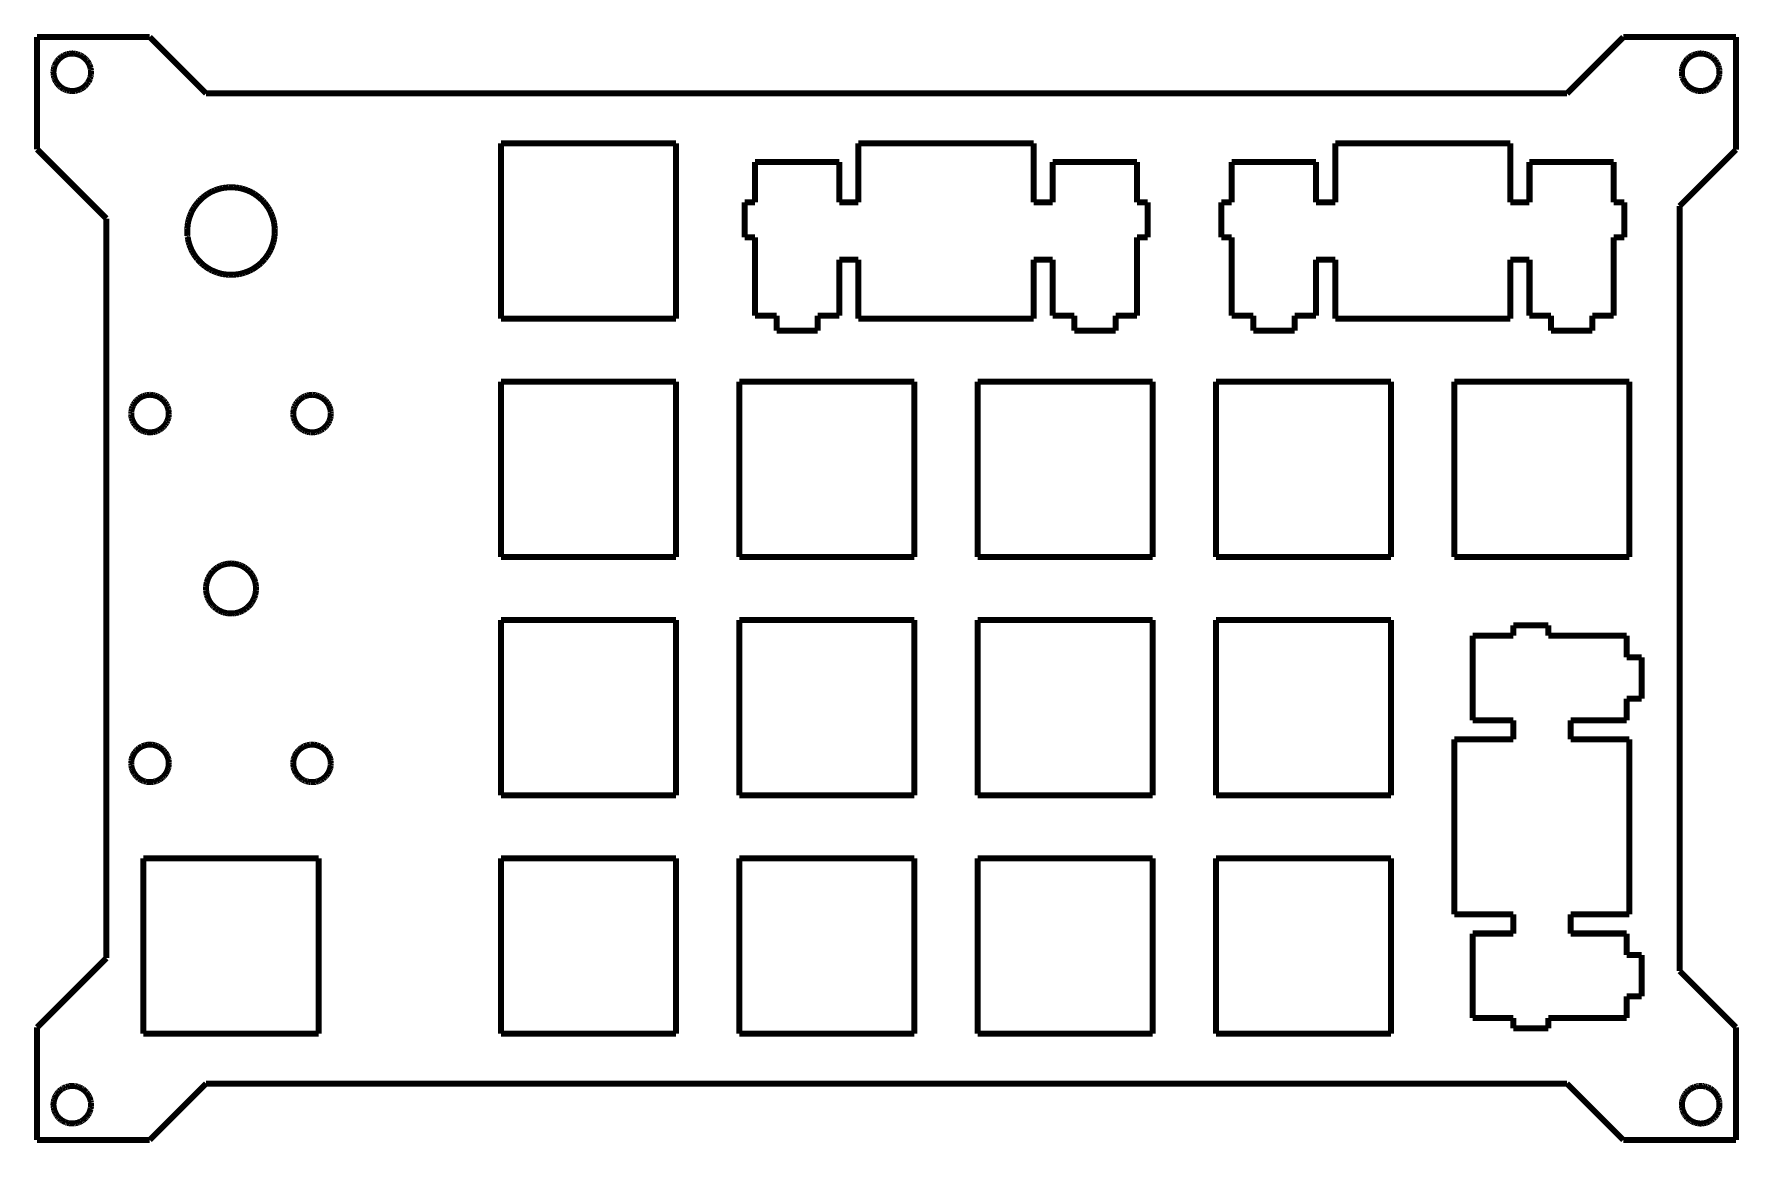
# Model space of a CAD drawing. Extents: x -79 to 57, y -48 to 41.
import ezdxf

# ---------------------------------------------------------------- set-up
doc = ezdxf.new("R2010")
doc.units = 0
doc.layers.add('PROFILEEDGES', color=7, linetype='CONTINUOUS')

msp = doc.modelspace()

# ---------------------------------------------------------------- linework, layer by layer
at = {"layer": 'PROFILEEDGES', "const_width": 0.48}
for points in [[(-78.68, 31.86), (-78.68, 40.83)], [(-78.68, 40.83), (-69.68, 40.83)], [(-69.68, 40.83), (-65.18, 36.33)], [(43.6, 36.33), (48.1, 40.83)], [(48.1, 40.83), (57.1, 40.83)], [(57.1, 40.83), (57.1, 31.83)], [(-76.71, 39.26), (-76.63, 39.31)], [(-76.63, 39.31), (-76.55, 39.36)], [(-76.55, 39.36), (-76.46, 39.4)], [(-76.46, 39.4), (-76.38, 39.43)], [(-76.38, 39.43), (-76.29, 39.46)], [(-76.29, 39.46), (-76.19, 39.48)], [(-76.19, 39.48), (-76.1, 39.5)], [(-76.1, 39.5), (-76.01, 39.51)], [(-76.01, 39.51), (-75.91, 39.52)], [(-75.91, 39.52), (-75.82, 39.52)], [(-75.82, 39.52), (-75.73, 39.51)], [(-75.73, 39.51), (-75.63, 39.5)], [(-75.63, 39.5), (-75.54, 39.48)], [(-75.54, 39.48), (-75.45, 39.46)], [(-75.45, 39.46), (-75.36, 39.43)], [(-75.36, 39.43), (-75.27, 39.4)], [(-75.27, 39.4), (-75.19, 39.36)], [(-75.19, 39.36), (-75.1, 39.31)], [(-75.1, 39.31), (-75.02, 39.26)], [(53.44, 39.26), (53.52, 39.31)], [(53.52, 39.31), (53.6, 39.36)], [(53.6, 39.36), (53.69, 39.4)], [(53.69, 39.4), (53.78, 39.43)], [(53.78, 39.43), (53.87, 39.46)], [(53.87, 39.46), (53.96, 39.48)], [(53.96, 39.48), (54.05, 39.5)], [(54.05, 39.5), (54.14, 39.51)], [(54.14, 39.51), (54.24, 39.52)], [(54.24, 39.52), (54.33, 39.52)], [(54.33, 39.52), (54.43, 39.51)], [(54.43, 39.51), (54.52, 39.5)], [(54.52, 39.5), (54.61, 39.48)], [(54.61, 39.48), (54.7, 39.46)], [(54.79, 39.43), (54.7, 39.46)], [(54.79, 39.43), (54.88, 39.4)], [(54.88, 39.4), (54.97, 39.36)], [(54.97, 39.36), (55.05, 39.31)], [(55.05, 39.31), (55.13, 39.26)], [(-77.37, 38.07), (-77.36, 38.16)], [(-77.37, 37.97), (-77.37, 38.07)], [(-77.36, 37.88), (-77.37, 37.97)], [(-77.36, 38.16), (-77.35, 38.25)], [(-77.35, 38.25), (-77.33, 38.35)], [(-77.33, 38.35), (-77.31, 38.44)], [(-77.31, 38.44), (-77.28, 38.53)], [(-77.28, 38.53), (-77.24, 38.61)], [(-77.24, 38.61), (-77.2, 38.7)], [(-77.2, 38.7), (-77.16, 38.78)], [(-77.16, 38.78), (-77.11, 38.86)], [(-77.11, 38.86), (-77.05, 38.94)], [(-77.05, 38.94), (-76.99, 39.01)], [(-76.99, 39.01), (-76.93, 39.08)], [(-76.93, 39.08), (-76.86, 39.14)], [(-76.86, 39.14), (-76.79, 39.2)], [(-76.79, 39.2), (-76.71, 39.26)], [(-75.02, 39.26), (-74.95, 39.2)], [(-74.95, 39.2), (-74.88, 39.14)], [(-74.88, 39.14), (-74.81, 39.08)], [(-74.81, 39.08), (-74.74, 39.01)], [(-74.74, 39.01), (-74.68, 38.94)], [(-74.68, 38.94), (-74.63, 38.86)], [(-74.63, 38.86), (-74.58, 38.78)], [(-74.58, 38.78), (-74.53, 38.7)], [(-74.53, 38.7), (-74.49, 38.62)], [(-74.49, 38.62), (-74.46, 38.53)], [(-74.46, 38.53), (-74.43, 38.44)], [(-74.43, 38.44), (-74.4, 38.35)], [(-74.4, 38.35), (-74.39, 38.25)], [(-74.39, 38.25), (-74.37, 38.16)], [(-74.37, 38.16), (-74.37, 38.07)], [(-74.37, 38.07), (-74.37, 37.97)], [(-74.37, 37.97), (-74.37, 37.88)], [(52.78, 38.07), (52.79, 38.16)], [(52.78, 37.97), (52.78, 38.07)], [(52.79, 37.88), (52.78, 37.97)], [(52.79, 38.16), (52.8, 38.26)], [(52.8, 38.26), (52.82, 38.35)], [(52.82, 38.35), (52.84, 38.44)], [(52.84, 38.44), (52.87, 38.53)], [(52.87, 38.53), (52.91, 38.62)], [(52.91, 38.62), (52.95, 38.7)], [(52.95, 38.7), (52.99, 38.78)], [(52.99, 38.78), (53.04, 38.86)], [(53.04, 38.86), (53.1, 38.94)], [(53.1, 38.94), (53.16, 39.01)], [(53.16, 39.01), (53.22, 39.08)], [(53.22, 39.08), (53.29, 39.15)], [(53.29, 39.15), (53.36, 39.21)], [(53.36, 39.21), (53.44, 39.26)], [(55.13, 39.26), (55.2, 39.2)], [(55.2, 39.2), (55.28, 39.14)], [(55.28, 39.14), (55.34, 39.08)], [(55.34, 39.08), (55.41, 39.01)], [(55.41, 39.01), (55.47, 38.94)], [(55.47, 38.94), (55.52, 38.86)], [(55.52, 38.86), (55.58, 38.78)], [(55.58, 38.78), (55.62, 38.7)], [(55.62, 38.7), (55.66, 38.61)], [(55.66, 38.61), (55.7, 38.53)], [(55.7, 38.53), (55.72, 38.44)], [(55.72, 38.44), (55.75, 38.35)], [(55.75, 38.35), (55.77, 38.25)], [(55.77, 38.25), (55.78, 38.16)], [(55.78, 38.16), (55.78, 38.07)], [(55.78, 38.07), (55.78, 37.97)], [(55.78, 37.97), (55.78, 37.88)], [(-77.35, 37.78), (-77.36, 37.88)], [(-77.33, 37.69), (-77.35, 37.78)], [(-77.31, 37.6), (-77.33, 37.69)], [(-77.28, 37.51), (-77.31, 37.6)], [(-77.24, 37.42), (-77.28, 37.51)], [(-77.2, 37.34), (-77.24, 37.42)], [(-77.16, 37.26), (-77.2, 37.34)], [(-77.11, 37.18), (-77.16, 37.26)], [(-77.05, 37.1), (-77.11, 37.18)], [(-76.99, 37.03), (-77.05, 37.1)], [(-76.93, 36.96), (-76.99, 37.03)], [(-76.86, 36.89), (-76.93, 36.96)], [(-76.79, 36.83), (-76.86, 36.89)], [(-76.71, 36.78), (-76.79, 36.83)], [(-76.63, 36.73), (-76.71, 36.78)], [(-76.55, 36.68), (-76.63, 36.73)], [(-76.46, 36.64), (-76.55, 36.68)], [(-76.37, 36.61), (-76.46, 36.64)], [(-76.28, 36.58), (-76.37, 36.61)], [(-76.19, 36.56), (-76.28, 36.58)], [(-76.1, 36.54), (-76.19, 36.56)], [(-75.54, 36.56), (-75.63, 36.54)], [(-75.45, 36.58), (-75.54, 36.56)], [(-75.36, 36.61), (-75.45, 36.58)], [(-75.27, 36.64), (-75.36, 36.61)], [(-75.18, 36.68), (-75.27, 36.64)], [(-75.1, 36.73), (-75.18, 36.68)], [(-75.02, 36.78), (-75.1, 36.73)], [(-74.95, 36.83), (-75.02, 36.78)], [(-74.87, 36.89), (-74.95, 36.83)], [(-74.81, 36.96), (-74.87, 36.89)], [(-74.74, 37.03), (-74.81, 36.96)], [(-74.68, 37.1), (-74.74, 37.03)], [(-74.63, 37.18), (-74.68, 37.1)], [(-74.57, 37.26), (-74.63, 37.18)], [(-74.53, 37.34), (-74.57, 37.26)], [(-74.49, 37.42), (-74.53, 37.34)], [(-74.45, 37.51), (-74.49, 37.42)], [(-74.43, 37.6), (-74.45, 37.51)], [(-74.4, 37.69), (-74.43, 37.6)], [(-74.38, 37.79), (-74.4, 37.69)], [(-74.37, 37.88), (-74.38, 37.79)], [(52.8, 37.79), (52.79, 37.88)], [(52.8, 37.69), (52.8, 37.79)], [(52.82, 37.6), (52.8, 37.69)], [(52.87, 37.51), (52.82, 37.6)], [(52.91, 37.42), (52.87, 37.51)], [(52.95, 37.34), (52.91, 37.42)], [(52.99, 37.26), (52.95, 37.34)], [(53.04, 37.18), (52.99, 37.26)], [(53.1, 37.1), (53.04, 37.18)], [(53.16, 37.03), (53.1, 37.1)], [(53.22, 36.96), (53.16, 37.03)], [(53.22, 36.96), (53.29, 36.9)], [(53.36, 36.84), (53.29, 36.9)], [(53.44, 36.78), (53.36, 36.84)], [(53.52, 36.73), (53.44, 36.78)], [(53.6, 36.68), (53.52, 36.73)], [(53.69, 36.64), (53.6, 36.68)], [(53.77, 36.61), (53.69, 36.64)], [(53.86, 36.58), (53.77, 36.61)], [(53.95, 36.56), (53.86, 36.58)], [(54.05, 36.54), (53.95, 36.56)], [(54.61, 36.56), (54.52, 36.54)], [(54.7, 36.58), (54.61, 36.56)], [(54.79, 36.61), (54.7, 36.58)], [(54.88, 36.64), (54.79, 36.61)], [(54.96, 36.68), (54.88, 36.64)], [(55.05, 36.73), (54.96, 36.68)], [(55.13, 36.78), (55.05, 36.73)], [(55.2, 36.83), (55.13, 36.78)], [(55.27, 36.89), (55.2, 36.83)], [(55.34, 36.96), (55.27, 36.89)], [(55.41, 37.03), (55.34, 36.96)], [(55.47, 37.1), (55.41, 37.03)], [(55.52, 37.18), (55.47, 37.1)], [(55.57, 37.26), (55.52, 37.18)], [(55.62, 37.34), (55.57, 37.26)], [(55.66, 37.42), (55.62, 37.34)], [(55.69, 37.51), (55.66, 37.42)], [(55.72, 37.6), (55.69, 37.51)], [(55.75, 37.69), (55.72, 37.6)], [(55.76, 37.78), (55.75, 37.69)], [(55.78, 37.88), (55.76, 37.78)], [(-76.01, 36.53), (-76.1, 36.54)], [(-75.91, 36.52), (-76.01, 36.53)], [(-75.82, 36.52), (-75.91, 36.52)], [(-75.72, 36.53), (-75.82, 36.52)], [(-75.63, 36.54), (-75.72, 36.53)], [(-65.18, 36.33), (43.6, 36.33)], [(54.14, 36.53), (54.05, 36.54)], [(54.24, 36.52), (54.14, 36.53)], [(54.33, 36.52), (54.24, 36.52)], [(54.42, 36.53), (54.33, 36.52)], [(54.52, 36.54), (54.42, 36.53)], [(-73.15, 26.33), (-78.68, 31.86)], [(-41.6, 32.33), (-27.61, 32.33)], [(-41.6, 18.33), (-41.6, 32.33)], [(-27.61, 32.33), (-27.61, 18.33)], [(-13.03, 32.33), (-13.03, 27.63)], [(0.97, 32.33), (-13.03, 32.33)], [(0.97, 27.63), (0.97, 32.33)], [(25.07, 32.33), (25.07, 27.63)], [(39.07, 32.33), (25.07, 32.33)], [(39.07, 27.63), (39.07, 32.33)], [(57.1, 31.83), (52.6, 27.33)], [(-21.3, 30.86), (-21.3, 27.63)], [(-14.56, 30.86), (-21.3, 30.86)], [(-14.56, 27.63), (-14.56, 30.86)], [(2.49, 30.86), (2.49, 27.63)], [(9.24, 30.86), (2.49, 30.86)], [(9.24, 27.63), (9.24, 30.86)], [(16.8, 30.86), (16.8, 27.63)], [(23.54, 30.86), (16.8, 30.86)], [(23.54, 27.63), (23.54, 30.86)], [(40.6, 30.86), (40.6, 27.63)], [(47.34, 30.86), (40.6, 30.86)], [(47.34, 27.63), (47.34, 30.86)], [(-64.87, 28.4), (-65.06, 28.29)], [(-64.87, 28.4), (-64.67, 28.5)], [(-64.47, 28.59), (-64.67, 28.5)], [(-64.47, 28.59), (-64.26, 28.66)], [(-64.26, 28.66), (-64.05, 28.72)], [(-63.84, 28.77), (-64.05, 28.72)], [(-63.84, 28.77), (-63.62, 28.8)], [(-63.4, 28.82), (-63.62, 28.8)], [(-63.18, 28.83), (-63.4, 28.82)], [(-62.96, 28.82), (-63.18, 28.83)], [(-62.96, 28.82), (-62.74, 28.8)], [(-62.52, 28.77), (-62.74, 28.8)], [(-62.52, 28.77), (-62.31, 28.72)], [(-62.31, 28.72), (-62.1, 28.66)], [(-62.1, 28.66), (-61.89, 28.59)], [(-61.89, 28.59), (-61.69, 28.5)], [(-61.69, 28.5), (-61.49, 28.4)], [(-61.49, 28.4), (-61.3, 28.29)], [(-66.35, 26.82), (-66.25, 27.02)], [(-66.14, 27.21), (-66.25, 27.02)], [(-66.01, 27.39), (-66.14, 27.21)], [(-66.01, 27.39), (-65.88, 27.56)], [(-65.73, 27.73), (-65.88, 27.56)], [(-65.58, 27.88), (-65.73, 27.73)], [(-65.41, 28.03), (-65.58, 27.88)], [(-65.24, 28.16), (-65.41, 28.03)], [(-65.06, 28.29), (-65.24, 28.16)], [(-61.3, 28.29), (-61.12, 28.16)], [(-61.12, 28.16), (-60.95, 28.03)], [(-60.95, 28.03), (-60.78, 27.88)], [(-60.78, 27.88), (-60.63, 27.73)], [(-60.63, 27.73), (-60.48, 27.56)], [(-60.48, 27.56), (-60.35, 27.39)], [(-60.35, 27.39), (-60.22, 27.21)], [(-60.22, 27.21), (-60.11, 27.02)], [(-60.11, 27.02), (-60.01, 26.82)], [(-22.13, 27.63), (-22.13, 24.83)], [(-21.3, 27.63), (-22.13, 27.63)], [(-13.03, 27.63), (-14.56, 27.63)], [(2.49, 27.63), (0.97, 27.63)], [(10.07, 27.63), (9.24, 27.63)], [(10.07, 24.83), (10.07, 27.63)], [(15.97, 27.63), (15.97, 24.83)], [(16.8, 27.63), (15.97, 27.63)], [(25.07, 27.63), (23.54, 27.63)], [(40.6, 27.63), (39.07, 27.63)], [(48.17, 27.63), (47.34, 27.63)], [(48.17, 24.83), (48.17, 27.63)], [(52.6, 27.33), (52.6, -33.82)], [(-73.15, -32.79), (-73.15, 26.33)], [(-66.67, 25.55), (-66.65, 25.77)], [(-66.62, 25.99), (-66.65, 25.77)], [(-66.62, 25.99), (-66.57, 26.2)], [(-66.57, 26.2), (-66.51, 26.41)], [(-66.43, 26.62), (-66.51, 26.41)], [(-66.43, 26.62), (-66.35, 26.82)], [(-60.01, 26.82), (-59.93, 26.62)], [(-59.93, 26.62), (-59.85, 26.41)], [(-59.85, 26.41), (-59.79, 26.2)], [(-59.79, 26.2), (-59.74, 25.99)], [(-59.74, 25.99), (-59.71, 25.77)], [(-59.71, 25.77), (-59.69, 25.55)], [(-66.67, 25.55), (-66.68, 25.33)], [(-66.67, 25.11), (-66.68, 25.33)], [(-66.67, 25.11), (-66.66, 24.95)], [(-66.67, 24.89), (-66.66, 24.95)], [(-66.64, 24.84), (-66.67, 24.89)], [(-66.62, 24.68), (-66.64, 24.84)], [(-66.57, 24.46), (-66.62, 24.68)], [(-66.51, 24.25), (-66.57, 24.46)], [(-59.85, 24.25), (-59.79, 24.46)], [(-59.74, 24.68), (-59.79, 24.46)], [(-59.74, 24.68), (-59.71, 24.89)], [(-59.71, 24.89), (-59.69, 25.11)], [(-59.69, 25.55), (-59.68, 25.33)], [(-59.68, 25.33), (-59.69, 25.11)], [(-22.13, 24.83), (-21.3, 24.83)], [(-21.3, 24.83), (-21.3, 18.56)], [(9.24, 24.83), (10.07, 24.83)], [(9.24, 18.56), (9.24, 24.83)], [(15.97, 24.83), (16.8, 24.83)], [(16.8, 24.83), (16.8, 18.56)], [(47.34, 24.83), (48.17, 24.83)], [(47.34, 18.56), (47.34, 24.83)], [(-66.51, 24.25), (-66.43, 24.04)], [(-66.35, 23.84), (-66.43, 24.04)], [(-66.35, 23.84), (-66.25, 23.65)], [(-66.25, 23.65), (-66.14, 23.46)], [(-66.01, 23.27), (-66.14, 23.46)], [(-65.88, 23.1), (-66.01, 23.27)], [(-65.73, 22.94), (-65.88, 23.1)], [(-65.73, 22.94), (-65.58, 22.78)], [(-60.63, 22.94), (-60.78, 22.78)], [(-60.63, 22.94), (-60.48, 23.1)], [(-60.48, 23.1), (-60.35, 23.27)], [(-60.35, 23.27), (-60.22, 23.46)], [(-60.11, 23.65), (-60.22, 23.46)], [(-60.11, 23.65), (-60.01, 23.84)], [(-59.93, 24.04), (-60.01, 23.84)], [(-59.85, 24.25), (-59.93, 24.04)], [(-14.56, 23.03), (-13.03, 23.03)], [(-14.56, 18.56), (-14.56, 23.03)], [(-13.03, 23.03), (-13.03, 18.33)], [(0.97, 23.03), (2.49, 23.03)], [(0.97, 18.33), (0.97, 23.03)], [(2.49, 23.03), (2.49, 18.56)], [(23.54, 23.03), (25.07, 23.03)], [(23.54, 18.56), (23.54, 23.03)], [(25.07, 23.03), (25.07, 18.33)], [(39.07, 23.03), (40.6, 23.03)], [(39.07, 18.33), (39.07, 23.03)], [(40.6, 23.03), (40.6, 18.56)], [(-65.58, 22.78), (-65.41, 22.63)], [(-65.41, 22.63), (-65.24, 22.5)], [(-65.06, 22.38), (-65.24, 22.5)], [(-64.87, 22.26), (-65.06, 22.38)], [(-64.87, 22.26), (-64.67, 22.16)], [(-64.47, 22.08), (-64.67, 22.16)], [(-64.47, 22.08), (-64.26, 22)], [(-64.05, 21.94), (-64.26, 22)], [(-64.05, 21.94), (-63.84, 21.89)], [(-63.62, 21.86), (-63.84, 21.89)], [(-63.4, 21.84), (-63.62, 21.86)], [(-63.18, 21.83), (-63.4, 21.84)], [(-62.96, 21.84), (-63.18, 21.83)], [(-62.74, 21.86), (-62.96, 21.84)], [(-62.52, 21.89), (-62.74, 21.86)], [(-62.31, 21.94), (-62.52, 21.89)], [(-62.1, 22), (-62.31, 21.94)], [(-61.89, 22.08), (-62.1, 22)], [(-61.69, 22.16), (-61.89, 22.08)], [(-61.49, 22.26), (-61.69, 22.16)], [(-61.3, 22.38), (-61.49, 22.26)], [(-61.12, 22.5), (-61.3, 22.38)], [(-60.95, 22.63), (-61.12, 22.5)], [(-60.95, 22.63), (-60.78, 22.78)], [(-27.61, 18.33), (-41.6, 18.33)], [(-21.3, 18.56), (-19.58, 18.56)], [(-19.58, 18.56), (-19.58, 17.36)], [(-16.28, 18.56), (-14.56, 18.56)], [(-16.28, 17.36), (-16.28, 18.56)], [(-13.03, 18.33), (0.97, 18.33)], [(2.49, 18.56), (4.22, 18.56)], [(4.22, 18.56), (4.22, 17.36)], [(7.52, 18.56), (9.24, 18.56)], [(7.52, 17.36), (7.52, 18.56)], [(16.8, 18.56), (18.52, 18.56)], [(18.52, 18.56), (18.52, 17.36)], [(21.82, 18.56), (23.54, 18.56)], [(21.82, 17.36), (21.82, 18.56)], [(25.07, 18.33), (39.07, 18.33)], [(40.6, 18.56), (42.32, 18.56)], [(42.32, 18.56), (42.32, 17.36)], [(45.62, 18.56), (47.34, 18.56)], [(45.62, 17.36), (45.62, 18.56)], [(-19.58, 17.36), (-16.28, 17.36)], [(4.22, 17.36), (7.52, 17.36)], [(18.52, 17.36), (21.82, 17.36)], [(42.32, 17.36), (45.62, 17.36)], [(-70.38, 12.05), (-70.46, 12)], [(-70.3, 12.09), (-70.38, 12.05)], [(-70.21, 12.13), (-70.3, 12.09)], [(-70.12, 12.16), (-70.21, 12.13)], [(-70.03, 12.19), (-70.12, 12.16)], [(-69.94, 12.21), (-70.03, 12.19)], [(-69.84, 12.22), (-69.94, 12.21)], [(-69.75, 12.23), (-69.84, 12.22)], [(-69.66, 12.24), (-69.75, 12.23)], [(-69.56, 12.23), (-69.66, 12.24)], [(-69.47, 12.22), (-69.56, 12.23)], [(-69.38, 12.21), (-69.47, 12.22)], [(-69.28, 12.19), (-69.38, 12.21)], [(-69.19, 12.16), (-69.28, 12.19)], [(-69.1, 12.13), (-69.19, 12.16)], [(-69.02, 12.09), (-69.1, 12.13)], [(-68.93, 12.05), (-69.02, 12.09)], [(-68.85, 12), (-68.93, 12.05)], [(-57.43, 12.05), (-57.51, 12)], [(-57.34, 12.09), (-57.43, 12.05)], [(-57.26, 12.13), (-57.34, 12.09)], [(-57.17, 12.16), (-57.26, 12.13)], [(-57.08, 12.19), (-57.17, 12.16)], [(-56.98, 12.21), (-57.08, 12.19)], [(-56.89, 12.22), (-56.98, 12.21)], [(-56.8, 12.23), (-56.89, 12.22)], [(-56.7, 12.24), (-56.8, 12.23)], [(-56.61, 12.23), (-56.7, 12.24)], [(-56.51, 12.22), (-56.61, 12.23)], [(-56.42, 12.21), (-56.51, 12.22)], [(-56.33, 12.19), (-56.42, 12.21)], [(-56.24, 12.16), (-56.33, 12.19)], [(-56.15, 12.13), (-56.24, 12.16)], [(-56.06, 12.09), (-56.15, 12.13)], [(-55.98, 12.05), (-56.06, 12.09)], [(-55.9, 12), (-55.98, 12.05)], [(-41.6, 13.28), (-27.61, 13.28)], [(-41.6, -0.72), (-41.6, 13.28)], [(-27.61, 13.28), (-27.61, -0.72)], [(-22.55, -0.72), (-22.55, 13.28)], [(-22.55, 13.28), (-8.56, 13.28)], [(-8.56, 13.28), (-8.56, -0.72)], [(-3.5, 13.28), (10.49, 13.28)], [(-3.5, -0.72), (-3.5, 13.28)], [(10.49, 13.28), (10.49, -0.72)], [(15.55, 13.28), (29.54, 13.28)], [(15.55, -0.72), (15.55, 13.28)], [(29.54, 13.28), (29.54, -0.72)], [(34.6, -0.72), (34.6, 13.28)], [(34.6, 13.28), (48.59, 13.28)], [(48.59, 13.28), (48.59, -0.72)], [(-71.15, 10.83), (-71.16, 10.74)], [(-71.16, 10.64), (-71.16, 10.74)], [(-71.13, 11.02), (-71.15, 10.92)], [(-71.15, 10.92), (-71.15, 10.83)], [(-71.11, 11.11), (-71.13, 11.02)], [(-71.08, 11.2), (-71.11, 11.11)], [(-71.05, 11.29), (-71.08, 11.2)], [(-71.01, 11.37), (-71.05, 11.29)], [(-70.97, 11.46), (-71.01, 11.37)], [(-70.92, 11.54), (-70.97, 11.46)], [(-70.87, 11.62), (-70.92, 11.54)], [(-70.81, 11.69), (-70.87, 11.62)], [(-70.75, 11.76), (-70.81, 11.69)], [(-70.68, 11.83), (-70.75, 11.76)], [(-70.61, 11.89), (-70.68, 11.83)], [(-70.54, 11.95), (-70.61, 11.89)], [(-70.46, 12), (-70.54, 11.95)], [(-68.78, 11.95), (-68.85, 12)], [(-68.7, 11.89), (-68.78, 11.95)], [(-68.63, 11.83), (-68.7, 11.89)], [(-68.56, 11.76), (-68.63, 11.83)], [(-68.5, 11.69), (-68.56, 11.76)], [(-68.44, 11.62), (-68.5, 11.69)], [(-68.39, 11.54), (-68.44, 11.62)], [(-68.34, 11.46), (-68.39, 11.54)], [(-68.3, 11.37), (-68.34, 11.46)], [(-68.26, 11.29), (-68.3, 11.37)], [(-68.23, 11.2), (-68.26, 11.29)], [(-68.2, 11.11), (-68.23, 11.2)], [(-68.18, 11.02), (-68.2, 11.11)], [(-68.17, 10.92), (-68.18, 11.02)], [(-68.16, 10.83), (-68.17, 10.92)], [(-68.16, 10.74), (-68.16, 10.83)], [(-68.16, 10.64), (-68.16, 10.74)], [(-58.19, 10.92), (-58.2, 10.83)], [(-58.2, 10.83), (-58.2, 10.74)], [(-58.2, 10.74), (-58.2, 10.64)], [(-58.18, 11.02), (-58.19, 10.92)], [(-58.16, 11.11), (-58.18, 11.02)], [(-58.13, 11.2), (-58.16, 11.11)], [(-58.1, 11.29), (-58.13, 11.2)], [(-58.06, 11.37), (-58.1, 11.29)], [(-58.02, 11.46), (-58.06, 11.37)], [(-57.97, 11.54), (-58.02, 11.46)], [(-57.92, 11.62), (-57.97, 11.54)], [(-57.86, 11.69), (-57.92, 11.62)], [(-57.8, 11.76), (-57.86, 11.69)], [(-57.73, 11.83), (-57.8, 11.76)], [(-57.66, 11.89), (-57.73, 11.83)], [(-57.58, 11.95), (-57.66, 11.89)], [(-57.51, 12), (-57.58, 11.95)], [(-55.82, 11.95), (-55.9, 12)], [(-55.75, 11.89), (-55.82, 11.95)], [(-55.68, 11.83), (-55.75, 11.89)], [(-55.61, 11.76), (-55.68, 11.83)], [(-55.55, 11.69), (-55.61, 11.76)], [(-55.49, 11.62), (-55.55, 11.69)], [(-55.44, 11.54), (-55.49, 11.62)], [(-55.39, 11.46), (-55.44, 11.54)], [(-55.35, 11.37), (-55.39, 11.46)], [(-55.31, 11.29), (-55.35, 11.37)], [(-55.28, 11.2), (-55.31, 11.29)], [(-55.25, 11.11), (-55.28, 11.2)], [(-55.23, 11.02), (-55.25, 11.11)], [(-55.21, 10.92), (-55.23, 11.02)], [(-55.21, 10.83), (-55.21, 10.92)], [(-55.2, 10.74), (-55.21, 10.83)], [(-55.21, 10.64), (-55.2, 10.74)], [(-71.15, 10.55), (-71.16, 10.64)], [(-71.15, 10.55), (-71.13, 10.45)], [(-71.13, 10.45), (-71.11, 10.36)], [(-71.11, 10.36), (-71.08, 10.27)], [(-71.08, 10.27), (-71.05, 10.18)], [(-71.05, 10.18), (-71.01, 10.1)], [(-71.01, 10.1), (-70.97, 10.01)], [(-70.97, 10.01), (-70.92, 9.93)], [(-70.92, 9.93), (-70.87, 9.85)], [(-70.87, 9.85), (-70.81, 9.78)], [(-70.81, 9.78), (-70.75, 9.71)], [(-70.75, 9.71), (-70.68, 9.64)], [(-70.68, 9.64), (-70.61, 9.58)], [(-70.61, 9.58), (-70.54, 9.52)], [(-70.54, 9.52), (-70.46, 9.47)], [(-70.46, 9.47), (-70.38, 9.42)], [(-70.38, 9.42), (-70.3, 9.38)], [(-70.3, 9.38), (-70.21, 9.34)], [(-70.21, 9.34), (-70.12, 9.31)], [(-70.12, 9.31), (-70.03, 9.28)], [(-69.28, 9.28), (-69.19, 9.31)], [(-69.19, 9.31), (-69.1, 9.34)], [(-69.1, 9.34), (-69.02, 9.38)], [(-69.02, 9.38), (-68.93, 9.42)], [(-68.93, 9.42), (-68.85, 9.47)], [(-68.85, 9.47), (-68.78, 9.52)], [(-68.78, 9.52), (-68.7, 9.58)], [(-68.7, 9.58), (-68.63, 9.64)], [(-68.63, 9.64), (-68.56, 9.71)], [(-68.56, 9.71), (-68.5, 9.78)], [(-68.5, 9.78), (-68.44, 9.85)], [(-68.44, 9.85), (-68.39, 9.93)], [(-68.39, 9.93), (-68.34, 10.01)], [(-68.34, 10.01), (-68.3, 10.1)], [(-68.3, 10.1), (-68.26, 10.18)], [(-68.26, 10.18), (-68.23, 10.27)], [(-68.23, 10.27), (-68.2, 10.36)], [(-68.2, 10.36), (-68.18, 10.45)], [(-68.18, 10.45), (-68.17, 10.55)], [(-68.17, 10.55), (-68.16, 10.64)], [(-58.2, 10.64), (-58.19, 10.55)], [(-58.19, 10.55), (-58.18, 10.45)], [(-58.18, 10.45), (-58.16, 10.36)], [(-58.16, 10.36), (-58.13, 10.27)], [(-58.13, 10.27), (-58.1, 10.18)], [(-58.1, 10.18), (-58.06, 10.1)], [(-58.06, 10.1), (-58.02, 10.01)], [(-58.02, 10.01), (-57.97, 9.93)], [(-57.97, 9.93), (-57.92, 9.85)], [(-57.92, 9.85), (-57.86, 9.78)], [(-57.86, 9.78), (-57.8, 9.71)], [(-57.8, 9.71), (-57.73, 9.64)], [(-57.73, 9.64), (-57.66, 9.58)], [(-57.66, 9.58), (-57.58, 9.52)], [(-57.58, 9.52), (-57.51, 9.47)], [(-57.51, 9.47), (-57.43, 9.42)], [(-57.43, 9.42), (-57.34, 9.38)], [(-57.34, 9.38), (-57.26, 9.34)], [(-57.26, 9.34), (-57.17, 9.31)], [(-57.17, 9.31), (-57.08, 9.28)], [(-56.33, 9.28), (-56.24, 9.31)], [(-56.24, 9.31), (-56.15, 9.34)], [(-56.15, 9.34), (-56.06, 9.38)], [(-56.06, 9.38), (-55.98, 9.42)], [(-55.98, 9.42), (-55.9, 9.47)], [(-55.9, 9.47), (-55.82, 9.52)], [(-55.82, 9.52), (-55.75, 9.58)], [(-55.75, 9.58), (-55.68, 9.64)], [(-55.68, 9.64), (-55.61, 9.71)], [(-55.61, 9.71), (-55.55, 9.78)], [(-55.55, 9.78), (-55.49, 9.85)], [(-55.49, 9.85), (-55.44, 9.93)], [(-55.44, 9.93), (-55.39, 10.01)], [(-55.39, 10.01), (-55.35, 10.1)], [(-55.35, 10.1), (-55.31, 10.18)], [(-55.31, 10.18), (-55.28, 10.27)], [(-55.28, 10.27), (-55.25, 10.36)], [(-55.25, 10.36), (-55.23, 10.45)], [(-55.23, 10.45), (-55.21, 10.55)], [(-55.21, 10.55), (-55.21, 10.64)], [(-70.03, 9.28), (-69.94, 9.26)], [(-69.94, 9.26), (-69.84, 9.25)], [(-69.84, 9.25), (-69.75, 9.24)], [(-69.75, 9.24), (-69.66, 9.24)], [(-69.66, 9.24), (-69.56, 9.24)], [(-69.56, 9.24), (-69.47, 9.25)], [(-69.47, 9.25), (-69.38, 9.26)], [(-69.38, 9.26), (-69.28, 9.28)], [(-57.08, 9.28), (-56.98, 9.26)], [(-56.98, 9.26), (-56.89, 9.25)], [(-56.89, 9.25), (-56.8, 9.24)], [(-56.8, 9.24), (-56.7, 9.24)], [(-56.7, 9.24), (-56.61, 9.24)], [(-56.61, 9.24), (-56.51, 9.25)], [(-56.51, 9.25), (-56.42, 9.26)], [(-56.42, 9.26), (-56.33, 9.28)], [(-64.25, -1.55), (-64.36, -1.63)], [(-64.14, -1.49), (-64.25, -1.55)], [(-64.03, -1.43), (-64.14, -1.49)], [(-63.92, -1.38), (-64.03, -1.43)], [(-63.8, -1.34), (-63.92, -1.38)], [(-63.68, -1.31), (-63.8, -1.34)], [(-63.55, -1.28), (-63.68, -1.31)], [(-63.43, -1.26), (-63.55, -1.28)], [(-63.31, -1.25), (-63.43, -1.26)], [(-63.18, -1.24), (-63.31, -1.25)], [(-63.05, -1.25), (-63.18, -1.24)], [(-62.93, -1.26), (-63.05, -1.25)], [(-62.81, -1.28), (-62.93, -1.26)], [(-62.68, -1.31), (-62.81, -1.28)], [(-62.56, -1.34), (-62.68, -1.31)], [(-62.44, -1.38), (-62.56, -1.34)], [(-62.33, -1.43), (-62.44, -1.38)], [(-62.22, -1.49), (-62.33, -1.43)], [(-62.11, -1.55), (-62.22, -1.49)], [(-62, -1.63), (-62.11, -1.55)], [(-27.61, -0.72), (-41.6, -0.72)], [(-8.56, -0.72), (-22.55, -0.72)], [(10.49, -0.72), (-3.5, -0.72)], [(29.54, -0.72), (15.55, -0.72)], [(48.59, -0.72), (34.6, -0.72)], [(-65.14, -2.87), (-65.16, -2.99)], [(-65.12, -2.75), (-65.14, -2.87)], [(-65.08, -2.63), (-65.12, -2.75)], [(-65.04, -2.51), (-65.08, -2.63)], [(-64.99, -2.39), (-65.04, -2.51)], [(-64.93, -2.28), (-64.99, -2.39)], [(-64.87, -2.17), (-64.93, -2.28)], [(-64.8, -2.07), (-64.87, -2.17)], [(-64.72, -1.97), (-64.8, -2.07)], [(-64.64, -1.87), (-64.72, -1.97)], [(-64.55, -1.79), (-64.64, -1.87)], [(-64.45, -1.7), (-64.55, -1.79)], [(-64.36, -1.63), (-64.45, -1.7)], [(-61.91, -1.7), (-62, -1.63)], [(-61.81, -1.79), (-61.91, -1.7)], [(-61.72, -1.87), (-61.81, -1.79)], [(-61.64, -1.97), (-61.72, -1.87)], [(-61.56, -2.07), (-61.64, -1.97)], [(-61.49, -2.17), (-61.56, -2.07)], [(-61.43, -2.28), (-61.49, -2.17)], [(-61.37, -2.39), (-61.43, -2.28)], [(-61.32, -2.51), (-61.37, -2.39)], [(-61.28, -2.63), (-61.32, -2.51)], [(-61.24, -2.75), (-61.28, -2.63)], [(-61.22, -2.87), (-61.24, -2.75)], [(-61.2, -2.99), (-61.22, -2.87)], [(-65.16, -2.99), (-65.18, -3.12)], [(-65.18, -3.12), (-65.18, -3.24)], [(-65.18, -3.37), (-65.18, -3.24)], [(-65.16, -3.49), (-65.18, -3.37)], [(-65.14, -3.62), (-65.16, -3.49)], [(-65.14, -3.62), (-65.12, -3.74)], [(-65.12, -3.74), (-65.08, -3.86)], [(-65.08, -3.86), (-65.04, -3.98)], [(-64.99, -4.09), (-65.04, -3.98)], [(-64.99, -4.09), (-64.93, -4.21)], [(-64.87, -4.32), (-64.93, -4.21)], [(-64.87, -4.32), (-64.8, -4.42)], [(-61.56, -4.42), (-61.49, -4.32)], [(-61.49, -4.32), (-61.43, -4.21)], [(-61.43, -4.21), (-61.37, -4.09)], [(-61.37, -4.09), (-61.32, -3.98)], [(-61.32, -3.98), (-61.28, -3.86)], [(-61.28, -3.86), (-61.24, -3.74)], [(-61.24, -3.74), (-61.22, -3.62)], [(-61.22, -3.62), (-61.2, -3.49)], [(-61.18, -3.12), (-61.2, -2.99)], [(-61.2, -3.49), (-61.18, -3.37)], [(-61.18, -3.24), (-61.18, -3.12)], [(-61.18, -3.37), (-61.18, -3.24)], [(-64.8, -4.42), (-64.72, -4.52)], [(-64.72, -4.52), (-64.64, -4.61)], [(-64.64, -4.61), (-64.55, -4.7)], [(-64.55, -4.7), (-64.45, -4.78)], [(-64.45, -4.78), (-64.36, -4.86)], [(-64.36, -4.86), (-64.25, -4.93)], [(-64.25, -4.93), (-64.14, -5)], [(-64.14, -5), (-64.03, -5.05)], [(-64.03, -5.05), (-63.92, -5.1)], [(-63.92, -5.1), (-63.8, -5.15)], [(-63.8, -5.15), (-63.68, -5.18)], [(-63.68, -5.18), (-63.55, -5.21)], [(-63.55, -5.21), (-63.43, -5.23)], [(-63.43, -5.23), (-63.31, -5.24)], [(-63.31, -5.24), (-63.18, -5.24)], [(-63.18, -5.24), (-63.05, -5.24)], [(-63.05, -5.24), (-62.93, -5.23)], [(-62.93, -5.23), (-62.81, -5.21)], [(-62.81, -5.21), (-62.68, -5.18)], [(-62.68, -5.18), (-62.56, -5.15)], [(-62.56, -5.15), (-62.44, -5.1)], [(-62.44, -5.1), (-62.33, -5.05)], [(-62.33, -5.05), (-62.22, -5)], [(-62.22, -5), (-62.11, -4.93)], [(-62.11, -4.93), (-62, -4.86)], [(-62, -4.86), (-61.91, -4.78)], [(-61.91, -4.78), (-61.81, -4.7)], [(-61.81, -4.7), (-61.72, -4.61)], [(-61.72, -4.61), (-61.64, -4.52)], [(-61.64, -4.52), (-61.56, -4.42)], [(-41.6, -19.77), (-41.6, -5.77)], [(-41.6, -5.77), (-27.61, -5.77)], [(-27.61, -5.77), (-27.61, -19.77)], [(-22.55, -19.77), (-22.55, -5.77)], [(-22.55, -5.77), (-8.56, -5.77)], [(-8.56, -5.77), (-8.56, -19.77)], [(-3.5, -19.77), (-3.5, -5.77)], [(-3.5, -5.77), (10.49, -5.77)], [(10.49, -5.77), (10.49, -19.77)], [(15.55, -19.77), (15.55, -5.77)], [(15.55, -5.77), (29.54, -5.77)], [(29.54, -5.77), (29.54, -19.77)], [(36.07, -7.02), (36.07, -13.77)], [(39.3, -7.02), (36.07, -7.02)], [(39.3, -6.19), (39.3, -7.02)], [(42.1, -6.19), (39.3, -6.19)], [(42.1, -7.02), (42.1, -6.19)], [(48.37, -7.02), (42.1, -7.02)], [(48.37, -8.74), (48.37, -7.02)], [(49.56, -8.74), (48.37, -8.74)], [(49.56, -12.04), (49.56, -8.74)], [(48.37, -12.04), (49.56, -12.04)], [(48.37, -13.77), (48.37, -12.04)], [(36.07, -13.77), (39.3, -13.77)], [(39.3, -13.77), (39.3, -15.29)], [(43.9, -13.77), (48.37, -13.77)], [(43.9, -15.29), (43.9, -13.77)], [(-71.01, -16.58), (-71.05, -16.67)], [(-70.97, -16.5), (-71.01, -16.58)], [(-70.92, -16.42), (-70.97, -16.5)], [(-70.87, -16.34), (-70.92, -16.42)], [(-70.81, -16.27), (-70.87, -16.34)], [(-70.75, -16.2), (-70.81, -16.27)], [(-70.68, -16.13), (-70.75, -16.2)], [(-70.61, -16.07), (-70.68, -16.13)], [(-70.54, -16.01), (-70.61, -16.07)], [(-70.46, -15.96), (-70.54, -16.01)], [(-70.38, -15.91), (-70.46, -15.96)], [(-70.3, -15.86), (-70.38, -15.91)], [(-70.21, -15.83), (-70.3, -15.86)], [(-70.21, -15.83), (-70.12, -15.8)], [(-70.03, -15.77), (-70.12, -15.8)], [(-69.94, -15.75), (-70.03, -15.77)], [(-69.84, -15.73), (-69.94, -15.75)], [(-69.75, -15.72), (-69.84, -15.73)], [(-69.66, -15.72), (-69.75, -15.72)], [(-69.56, -15.72), (-69.66, -15.72)], [(-69.47, -15.73), (-69.56, -15.72)], [(-69.38, -15.75), (-69.47, -15.73)], [(-69.28, -15.77), (-69.38, -15.75)], [(-69.19, -15.8), (-69.28, -15.77)], [(-69.1, -15.83), (-69.19, -15.8)], [(-69.02, -15.86), (-69.1, -15.83)], [(-68.93, -15.91), (-69.02, -15.86)], [(-68.85, -15.96), (-68.93, -15.91)], [(-68.78, -16.01), (-68.85, -15.96)], [(-68.7, -16.07), (-68.78, -16.01)], [(-68.63, -16.13), (-68.7, -16.07)], [(-68.56, -16.2), (-68.63, -16.13)], [(-68.5, -16.27), (-68.56, -16.2)], [(-68.44, -16.34), (-68.5, -16.27)], [(-68.39, -16.42), (-68.44, -16.34)], [(-68.34, -16.5), (-68.39, -16.42)], [(-68.3, -16.58), (-68.34, -16.5)], [(-68.26, -16.67), (-68.3, -16.58)], [(-58.06, -16.58), (-58.1, -16.67)], [(-58.02, -16.5), (-58.06, -16.58)], [(-57.97, -16.42), (-58.02, -16.5)], [(-57.92, -16.34), (-57.97, -16.42)], [(-57.86, -16.27), (-57.92, -16.34)], [(-57.8, -16.2), (-57.86, -16.27)], [(-57.73, -16.13), (-57.8, -16.2)], [(-57.66, -16.07), (-57.73, -16.13)], [(-57.58, -16.01), (-57.66, -16.07)], [(-57.51, -15.96), (-57.58, -16.01)], [(-57.43, -15.91), (-57.51, -15.96)], [(-57.34, -15.86), (-57.43, -15.91)], [(-57.26, -15.83), (-57.34, -15.86)], [(-57.17, -15.8), (-57.26, -15.83)], [(-57.08, -15.77), (-57.17, -15.8)], [(-56.98, -15.75), (-57.08, -15.77)], [(-56.89, -15.73), (-56.98, -15.75)], [(-56.8, -15.72), (-56.89, -15.73)], [(-56.7, -15.72), (-56.8, -15.72)], [(-56.61, -15.72), (-56.7, -15.72)], [(-56.51, -15.73), (-56.61, -15.72)], [(-56.42, -15.75), (-56.51, -15.73)], [(-56.33, -15.77), (-56.42, -15.75)], [(-56.24, -15.8), (-56.33, -15.77)], [(-56.15, -15.83), (-56.24, -15.8)], [(-56.06, -15.86), (-56.15, -15.83)], [(-55.98, -15.91), (-56.06, -15.86)], [(-55.9, -15.96), (-55.98, -15.91)], [(-55.82, -16.01), (-55.9, -15.96)], [(-55.75, -16.07), (-55.82, -16.01)], [(-55.68, -16.13), (-55.75, -16.07)], [(-55.61, -16.2), (-55.68, -16.13)], [(-55.55, -16.27), (-55.61, -16.2)], [(-55.49, -16.34), (-55.55, -16.27)], [(-55.44, -16.42), (-55.49, -16.34)], [(-55.39, -16.5), (-55.44, -16.42)], [(-55.35, -16.58), (-55.39, -16.5)], [(-55.31, -16.67), (-55.35, -16.58)], [(34.6, -15.29), (34.6, -29.29)], [(39.3, -15.29), (34.6, -15.29)], [(48.59, -15.29), (43.9, -15.29)], [(48.59, -29.29), (48.59, -15.29)], [(-71.15, -17.13), (-71.16, -17.22)], [(-71.15, -17.32), (-71.16, -17.22)], [(-71.13, -16.94), (-71.15, -17.03)], [(-71.15, -17.03), (-71.15, -17.13)], [(-71.15, -17.41), (-71.15, -17.32)], [(-71.15, -17.41), (-71.13, -17.5)], [(-71.11, -16.85), (-71.13, -16.94)], [(-71.11, -17.59), (-71.13, -17.5)], [(-71.08, -16.76), (-71.11, -16.85)], [(-71.08, -17.69), (-71.11, -17.59)], [(-71.05, -16.67), (-71.08, -16.76)], [(-71.08, -17.69), (-71.05, -17.77)], [(-71.05, -17.77), (-71.01, -17.86)], [(-71.01, -17.86), (-70.97, -17.94)], [(-70.97, -17.94), (-70.92, -18.03)], [(-68.39, -18.03), (-68.34, -17.94)], [(-68.34, -17.94), (-68.3, -17.86)], [(-68.3, -17.86), (-68.26, -17.77)], [(-68.23, -16.76), (-68.26, -16.67)], [(-68.26, -17.77), (-68.23, -17.69)], [(-68.2, -16.85), (-68.23, -16.76)], [(-68.23, -17.69), (-68.2, -17.59)], [(-68.18, -16.94), (-68.2, -16.85)], [(-68.2, -17.59), (-68.18, -17.5)], [(-68.17, -17.03), (-68.18, -16.94)], [(-68.18, -17.5), (-68.17, -17.41)], [(-68.16, -17.13), (-68.17, -17.03)], [(-68.17, -17.41), (-68.16, -17.32)], [(-68.16, -17.22), (-68.16, -17.13)], [(-68.16, -17.32), (-68.16, -17.22)], [(-58.19, -17.03), (-58.2, -17.13)], [(-58.2, -17.13), (-58.2, -17.22)], [(-58.2, -17.32), (-58.2, -17.22)], [(-58.19, -17.41), (-58.2, -17.32)], [(-58.18, -16.94), (-58.19, -17.03)], [(-58.18, -17.5), (-58.19, -17.41)], [(-58.16, -16.85), (-58.18, -16.94)], [(-58.16, -17.59), (-58.18, -17.5)], [(-58.13, -16.76), (-58.16, -16.85)], [(-58.13, -17.69), (-58.16, -17.59)], [(-58.1, -16.67), (-58.13, -16.76)], [(-58.1, -17.77), (-58.13, -17.69)], [(-58.1, -17.77), (-58.06, -17.86)], [(-58.02, -17.94), (-58.06, -17.86)], [(-58.02, -17.94), (-57.97, -18.03)], [(-55.44, -18.03), (-55.39, -17.94)], [(-55.39, -17.94), (-55.35, -17.86)], [(-55.35, -17.86), (-55.31, -17.77)], [(-55.28, -16.76), (-55.31, -16.67)], [(-55.31, -17.77), (-55.28, -17.69)], [(-55.25, -16.85), (-55.28, -16.76)], [(-55.28, -17.69), (-55.25, -17.59)], [(-55.23, -16.94), (-55.25, -16.85)], [(-55.25, -17.59), (-55.23, -17.5)], [(-55.21, -17.03), (-55.23, -16.94)], [(-55.23, -17.5), (-55.21, -17.41)], [(-55.21, -17.13), (-55.21, -17.03)], [(-55.2, -17.22), (-55.21, -17.13)], [(-55.21, -17.32), (-55.2, -17.22)], [(-55.21, -17.41), (-55.21, -17.32)], [(-70.92, -18.03), (-70.87, -18.1)], [(-70.87, -18.1), (-70.81, -18.18)], [(-70.81, -18.18), (-70.75, -18.25)], [(-70.75, -18.25), (-70.68, -18.32)], [(-70.68, -18.32), (-70.61, -18.38)], [(-70.61, -18.38), (-70.54, -18.44)], [(-70.54, -18.44), (-70.46, -18.49)], [(-70.46, -18.49), (-70.38, -18.54)], [(-70.38, -18.54), (-70.3, -18.58)], [(-70.3, -18.58), (-70.21, -18.62)], [(-70.21, -18.62), (-70.12, -18.65)], [(-70.12, -18.65), (-70.03, -18.67)], [(-70.03, -18.67), (-69.94, -18.7)], [(-69.94, -18.7), (-69.84, -18.71)], [(-69.84, -18.71), (-69.75, -18.72)], [(-69.75, -18.72), (-69.66, -18.72)], [(-69.66, -18.72), (-69.56, -18.72)], [(-69.56, -18.72), (-69.47, -18.71)], [(-69.47, -18.71), (-69.38, -18.7)], [(-69.38, -18.7), (-69.28, -18.67)], [(-69.28, -18.67), (-69.19, -18.65)], [(-69.19, -18.65), (-69.1, -18.62)], [(-69.1, -18.62), (-69.02, -18.58)], [(-69.02, -18.58), (-68.93, -18.54)], [(-68.93, -18.54), (-68.85, -18.49)], [(-68.85, -18.49), (-68.78, -18.44)], [(-68.78, -18.44), (-68.7, -18.38)], [(-68.7, -18.38), (-68.63, -18.32)], [(-68.63, -18.32), (-68.56, -18.25)], [(-68.56, -18.25), (-68.5, -18.18)], [(-68.5, -18.18), (-68.44, -18.1)], [(-68.44, -18.1), (-68.39, -18.03)], [(-57.97, -18.03), (-57.92, -18.1)], [(-57.92, -18.1), (-57.86, -18.18)], [(-57.86, -18.18), (-57.8, -18.25)], [(-57.8, -18.25), (-57.73, -18.32)], [(-57.73, -18.32), (-57.66, -18.38)], [(-57.66, -18.38), (-57.58, -18.44)], [(-57.58, -18.44), (-57.51, -18.49)], [(-57.51, -18.49), (-57.43, -18.54)], [(-57.43, -18.54), (-57.34, -18.58)], [(-57.34, -18.58), (-57.26, -18.62)], [(-57.26, -18.62), (-57.17, -18.65)], [(-57.17, -18.65), (-57.08, -18.67)], [(-57.08, -18.67), (-56.98, -18.7)], [(-56.98, -18.7), (-56.89, -18.71)], [(-56.89, -18.71), (-56.8, -18.72)], [(-56.8, -18.72), (-56.7, -18.72)], [(-56.7, -18.72), (-56.61, -18.72)], [(-56.61, -18.72), (-56.51, -18.71)], [(-56.51, -18.71), (-56.42, -18.7)], [(-56.42, -18.7), (-56.33, -18.67)], [(-56.33, -18.67), (-56.24, -18.65)], [(-56.24, -18.65), (-56.15, -18.62)], [(-56.15, -18.62), (-56.06, -18.58)], [(-56.06, -18.58), (-55.98, -18.54)], [(-55.98, -18.54), (-55.9, -18.49)], [(-55.9, -18.49), (-55.82, -18.44)], [(-55.82, -18.44), (-55.75, -18.38)], [(-55.75, -18.38), (-55.68, -18.32)], [(-55.68, -18.32), (-55.61, -18.25)], [(-55.61, -18.25), (-55.55, -18.18)], [(-55.55, -18.18), (-55.49, -18.1)], [(-55.49, -18.1), (-55.44, -18.03)], [(-27.61, -19.77), (-41.6, -19.77)], [(-8.56, -19.77), (-22.55, -19.77)], [(10.49, -19.77), (-3.5, -19.77)], [(29.54, -19.77), (15.55, -19.77)], [(-70.18, -38.82), (-70.18, -24.82)], [(-70.18, -24.82), (-56.18, -24.82)], [(-56.18, -24.82), (-56.18, -38.82)], [(-41.6, -24.82), (-27.61, -24.82)], [(-41.6, -38.82), (-41.6, -24.82)], [(-27.61, -24.82), (-27.61, -38.82)], [(-22.55, -24.82), (-8.56, -24.82)], [(-22.55, -38.82), (-22.55, -24.82)], [(-8.56, -24.82), (-8.56, -38.82)], [(-3.5, -24.82), (10.49, -24.82)], [(-3.5, -38.82), (-3.5, -24.82)], [(10.49, -24.82), (10.49, -38.82)], [(15.55, -24.82), (29.54, -24.82)], [(15.55, -38.82), (15.55, -24.82)], [(29.54, -24.82), (29.54, -38.82)], [(34.6, -29.29), (39.3, -29.29)], [(39.3, -29.29), (39.3, -30.82)], [(43.9, -29.29), (48.59, -29.29)], [(43.9, -30.82), (43.9, -29.29)], [(36.07, -30.82), (36.07, -37.57)], [(39.3, -30.82), (36.07, -30.82)], [(48.37, -30.82), (43.9, -30.82)], [(48.37, -32.54), (48.37, -30.82)], [(-73.15, -32.79), (-78.68, -38.32)], [(49.56, -32.54), (48.37, -32.54)], [(49.56, -35.84), (49.56, -32.54)], [(57.1, -38.32), (52.6, -33.82)], [(48.37, -35.84), (49.56, -35.84)], [(48.37, -37.57), (48.37, -35.84)], [(-78.68, -38.32), (-78.68, -47.32)], [(36.07, -37.57), (39.3, -37.57)], [(39.3, -37.57), (39.3, -38.39)], [(42.1, -37.57), (48.37, -37.57)], [(42.1, -38.39), (42.1, -37.57)], [(57.1, -47.32), (57.1, -38.32)], [(-56.18, -38.82), (-70.18, -38.82)], [(-27.61, -38.82), (-41.6, -38.82)], [(-8.56, -38.82), (-22.55, -38.82)], [(10.49, -38.82), (-3.5, -38.82)], [(29.54, -38.82), (15.55, -38.82)], [(39.3, -38.39), (42.1, -38.39)], [(-77.24, -43.91), (-77.2, -43.82)], [(-77.2, -43.82), (-77.16, -43.74)], [(-77.16, -43.74), (-77.11, -43.66)], [(-77.11, -43.66), (-77.05, -43.59)], [(-77.05, -43.59), (-76.99, -43.51)], [(-76.99, -43.51), (-76.93, -43.44)], [(-76.93, -43.44), (-76.86, -43.38)], [(-76.86, -43.38), (-76.79, -43.32)], [(-76.79, -43.32), (-76.71, -43.27)], [(-76.71, -43.27), (-76.63, -43.21)], [(-76.63, -43.21), (-76.55, -43.17)], [(-76.55, -43.17), (-76.46, -43.13)], [(-76.46, -43.13), (-76.38, -43.09)], [(-76.38, -43.09), (-76.29, -43.07)], [(-76.29, -43.07), (-76.19, -43.04)], [(-76.19, -43.04), (-76.1, -43.02)], [(-76.1, -43.02), (-76.01, -43.01)], [(-76.01, -43.01), (-75.91, -43.01)], [(-75.91, -43.01), (-75.82, -43.01)], [(-75.82, -43.01), (-75.73, -43.01)], [(-75.73, -43.01), (-75.63, -43.02)], [(-75.63, -43.02), (-75.54, -43.04)], [(-75.54, -43.04), (-75.45, -43.06)], [(-75.45, -43.06), (-75.36, -43.09)], [(-75.36, -43.09), (-75.27, -43.13)], [(-75.27, -43.13), (-75.19, -43.17)], [(-75.19, -43.17), (-75.1, -43.21)], [(-75.1, -43.21), (-75.02, -43.26)], [(-75.02, -43.26), (-74.95, -43.32)], [(-74.95, -43.32), (-74.88, -43.38)], [(-74.88, -43.38), (-74.81, -43.44)], [(-74.81, -43.44), (-74.74, -43.51)], [(-74.74, -43.51), (-74.68, -43.59)], [(-74.68, -43.59), (-74.63, -43.66)], [(-74.63, -43.66), (-74.58, -43.74)], [(-74.58, -43.74), (-74.53, -43.82)], [(-74.53, -43.82), (-74.49, -43.91)], [(-69.68, -47.32), (-65.18, -42.82)], [(43.6, -42.82), (-65.18, -42.82)], [(43.6, -42.82), (48.1, -47.32)], [(52.91, -43.91), (52.95, -43.83)], [(52.95, -43.83), (52.99, -43.74)], [(52.99, -43.74), (53.04, -43.66)], [(53.04, -43.66), (53.1, -43.59)], [(53.1, -43.59), (53.16, -43.51)], [(53.16, -43.51), (53.22, -43.45)], [(53.22, -43.45), (53.29, -43.38)], [(53.29, -43.38), (53.36, -43.32)], [(53.36, -43.32), (53.44, -43.27)], [(53.44, -43.27), (53.52, -43.21)], [(53.52, -43.21), (53.6, -43.17)], [(53.6, -43.17), (53.69, -43.13)], [(53.69, -43.13), (53.78, -43.09)], [(53.78, -43.09), (53.87, -43.07)], [(53.87, -43.07), (53.96, -43.04)], [(53.96, -43.04), (54.05, -43.02)], [(54.05, -43.02), (54.14, -43.01)], [(54.14, -43.01), (54.24, -43.01)], [(54.24, -43.01), (54.33, -43.01)], [(54.33, -43.01), (54.42, -43.01)], [(54.42, -43.01), (54.52, -43.02)], [(54.52, -43.02), (54.61, -43.04)], [(54.61, -43.04), (54.7, -43.07)], [(54.7, -43.07), (54.79, -43.09)], [(54.79, -43.09), (54.88, -43.13)], [(54.88, -43.13), (54.96, -43.17)], [(54.96, -43.17), (55.05, -43.21)], [(55.05, -43.21), (55.13, -43.27)], [(55.13, -43.27), (55.2, -43.32)], [(55.2, -43.32), (55.28, -43.38)], [(55.28, -43.38), (55.34, -43.44)], [(55.34, -43.44), (55.41, -43.51)], [(55.41, -43.51), (55.47, -43.59)], [(55.47, -43.59), (55.52, -43.66)], [(55.52, -43.66), (55.57, -43.74)], [(55.57, -43.74), (55.62, -43.82)], [(55.62, -43.82), (55.66, -43.91)], [(-77.37, -44.46), (-77.36, -44.36)], [(-77.37, -44.55), (-77.37, -44.46)], [(-77.36, -44.65), (-77.37, -44.55)], [(-77.36, -44.36), (-77.35, -44.27)], [(-77.35, -44.74), (-77.36, -44.65)], [(-77.35, -44.27), (-77.33, -44.18)], [(-77.33, -44.83), (-77.35, -44.74)], [(-77.33, -44.18), (-77.31, -44.09)], [(-77.31, -44.92), (-77.33, -44.83)], [(-77.31, -44.09), (-77.28, -44)], [(-77.28, -45.01), (-77.31, -44.92)], [(-77.28, -44), (-77.24, -43.91)], [(-77.24, -45.1), (-77.28, -45.01)], [(-77.2, -45.19), (-77.24, -45.1)], [(-77.16, -45.27), (-77.2, -45.19)], [(-74.53, -45.19), (-74.58, -45.27)], [(-74.49, -45.1), (-74.53, -45.19)], [(-74.49, -43.91), (-74.46, -44)], [(-74.46, -45.01), (-74.49, -45.1)], [(-74.46, -44), (-74.43, -44.09)], [(-74.43, -44.92), (-74.46, -45.01)], [(-74.43, -44.09), (-74.4, -44.18)], [(-74.4, -44.83), (-74.43, -44.92)], [(-74.4, -44.18), (-74.39, -44.27)], [(-74.39, -44.74), (-74.4, -44.83)], [(-74.39, -44.27), (-74.37, -44.36)], [(-74.37, -44.65), (-74.39, -44.74)], [(-74.37, -44.36), (-74.37, -44.46)], [(-74.37, -44.46), (-74.37, -44.55)], [(-74.37, -44.55), (-74.37, -44.65)], [(52.78, -44.46), (52.79, -44.36)], [(52.78, -44.55), (52.78, -44.46)], [(52.79, -44.65), (52.78, -44.55)], [(52.79, -44.36), (52.8, -44.27)], [(52.8, -44.74), (52.79, -44.65)], [(52.8, -44.27), (52.82, -44.18)], [(52.82, -44.83), (52.8, -44.74)], [(52.82, -44.18), (52.84, -44.09)], [(52.84, -44.92), (52.82, -44.83)], [(52.84, -44.09), (52.87, -44)], [(52.87, -45.01), (52.84, -44.92)], [(52.87, -44), (52.91, -43.91)], [(52.91, -45.1), (52.87, -45.01)], [(52.95, -45.19), (52.91, -45.1)], [(52.99, -45.27), (52.95, -45.19)], [(55.62, -45.19), (55.58, -45.27)], [(55.66, -45.1), (55.62, -45.19)], [(55.66, -43.91), (55.7, -44)], [(55.7, -45.01), (55.66, -45.1)], [(55.7, -44), (55.72, -44.09)], [(55.72, -44.92), (55.7, -45.01)], [(55.72, -44.09), (55.75, -44.18)], [(55.75, -44.83), (55.72, -44.92)], [(55.75, -44.18), (55.77, -44.27)], [(55.77, -44.74), (55.75, -44.83)], [(55.77, -44.27), (55.78, -44.36)], [(55.78, -44.65), (55.77, -44.74)], [(55.78, -44.36), (55.78, -44.46)], [(55.78, -44.46), (55.78, -44.55)], [(55.78, -44.55), (55.78, -44.65)], [(-77.11, -45.35), (-77.16, -45.27)], [(-77.05, -45.42), (-77.11, -45.35)], [(-76.99, -45.5), (-77.05, -45.42)], [(-76.93, -45.57), (-76.99, -45.5)], [(-76.86, -45.63), (-76.93, -45.57)], [(-76.79, -45.69), (-76.86, -45.63)], [(-76.71, -45.75), (-76.79, -45.69)], [(-76.63, -45.8), (-76.71, -45.75)], [(-76.55, -45.84), (-76.63, -45.8)], [(-76.46, -45.88), (-76.55, -45.84)], [(-76.38, -45.92), (-76.46, -45.88)], [(-76.29, -45.95), (-76.38, -45.92)], [(-76.19, -45.97), (-76.29, -45.95)], [(-76.19, -45.97), (-76.1, -45.99)], [(-76.01, -46), (-76.1, -45.99)], [(-75.91, -46), (-76.01, -46)], [(-75.82, -46), (-75.91, -46)], [(-75.73, -46), (-75.82, -46)], [(-75.63, -45.99), (-75.73, -46)], [(-75.54, -45.97), (-75.63, -45.99)], [(-75.45, -45.95), (-75.54, -45.97)], [(-75.36, -45.92), (-75.45, -45.95)], [(-75.27, -45.88), (-75.36, -45.92)], [(-75.19, -45.84), (-75.27, -45.88)], [(-75.1, -45.8), (-75.19, -45.84)], [(-75.02, -45.75), (-75.1, -45.8)], [(-74.95, -45.69), (-75.02, -45.75)], [(-74.88, -45.63), (-74.95, -45.69)], [(-74.81, -45.57), (-74.88, -45.63)], [(-74.74, -45.5), (-74.81, -45.57)], [(-74.68, -45.42), (-74.74, -45.5)], [(-74.63, -45.35), (-74.68, -45.42)], [(-74.58, -45.27), (-74.63, -45.35)], [(53.04, -45.35), (52.99, -45.27)], [(53.1, -45.43), (53.04, -45.35)], [(53.16, -45.5), (53.1, -45.43)], [(53.22, -45.57), (53.16, -45.5)], [(53.29, -45.63), (53.22, -45.57)], [(53.36, -45.69), (53.29, -45.63)], [(53.44, -45.75), (53.36, -45.69)], [(53.52, -45.8), (53.44, -45.75)], [(53.6, -45.84), (53.52, -45.8)], [(53.69, -45.88), (53.6, -45.84)], [(53.69, -45.88), (53.78, -45.92)], [(53.87, -45.95), (53.78, -45.92)], [(53.96, -45.97), (53.87, -45.95)], [(54.05, -45.99), (53.96, -45.97)], [(54.14, -46), (54.05, -45.99)], [(54.24, -46.01), (54.14, -46)], [(54.33, -46.01), (54.24, -46.01)], [(54.43, -46), (54.33, -46.01)], [(54.52, -45.99), (54.43, -46)], [(54.61, -45.97), (54.52, -45.99)], [(54.7, -45.95), (54.61, -45.97)], [(54.79, -45.92), (54.7, -45.95)], [(54.88, -45.88), (54.79, -45.92)], [(54.97, -45.84), (54.88, -45.88)], [(55.05, -45.8), (54.97, -45.84)], [(55.13, -45.75), (55.05, -45.8)], [(55.2, -45.69), (55.13, -45.75)], [(55.28, -45.63), (55.2, -45.69)], [(55.34, -45.57), (55.28, -45.63)], [(55.41, -45.5), (55.34, -45.57)], [(55.47, -45.42), (55.41, -45.5)], [(55.52, -45.35), (55.47, -45.42)], [(55.58, -45.27), (55.52, -45.35)], [(-78.68, -47.32), (-69.68, -47.32)], [(48.1, -47.32), (57.1, -47.32)]]:
    msp.add_lwpolyline(points, dxfattribs=at)

doc.saveas('drawing.dxf')
